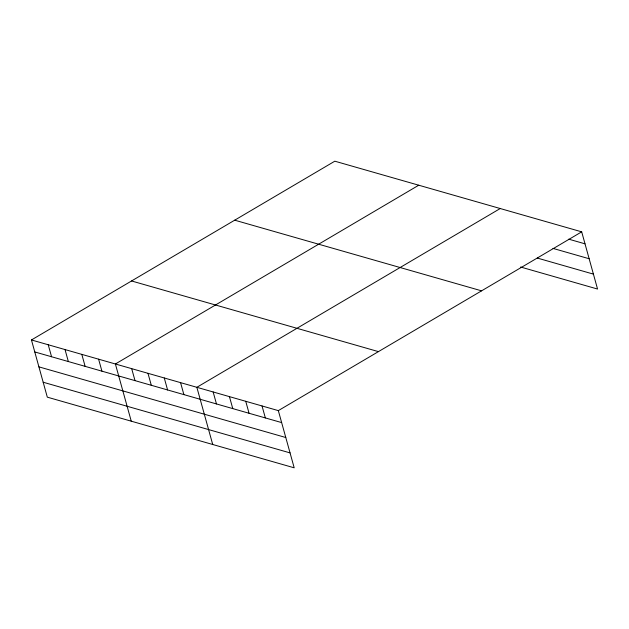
<?xml version="1.0" encoding="UTF-8"?>
<svg xmlns="http://www.w3.org/2000/svg" width="629" height="629" viewBox="0 0 629 629"><rect width="100%" height="100%" fill="white"/><g stroke="black" fill="none" stroke-linecap="round" stroke-linejoin="round"><path stroke-width="0.94" d="M31.45 339.959L278.325 410.619L294.191 467.811L47.309 397.158L31.45 339.959L334.809 161.189L581.691 231.842L597.55 289.041L520.608 267.018M418.749 185.209L115.39 363.987L131.249 421.178M500.22 208.529L196.853 387.299L212.72 444.499M278.325 410.619L581.691 231.842M568.718 239.162L585.009 243.824M552.938 248.384L589.145 258.739M537.292 258.055L593.414 274.118M234.703 220.181L481.578 290.842M131.563 280.966L378.438 351.619M34.768 351.941L281.65 422.594M38.912 366.864L285.786 437.517M43.173 382.235L290.048 452.888M262.034 405.957L265.352 417.931M245.742 401.286L249.06 413.269M229.443 396.624L232.769 408.606M213.152 391.961L216.47 403.944M180.562 382.636L183.888 394.611M164.271 377.974L167.589 389.949M147.972 373.312L151.298 385.286M131.681 368.649L135.007 380.624M98.604 359.183L101.922 371.157M81.809 354.371L85.135 366.353M65.023 349.567L68.349 361.549M48.236 344.763L51.562 356.745"/></g></svg>
